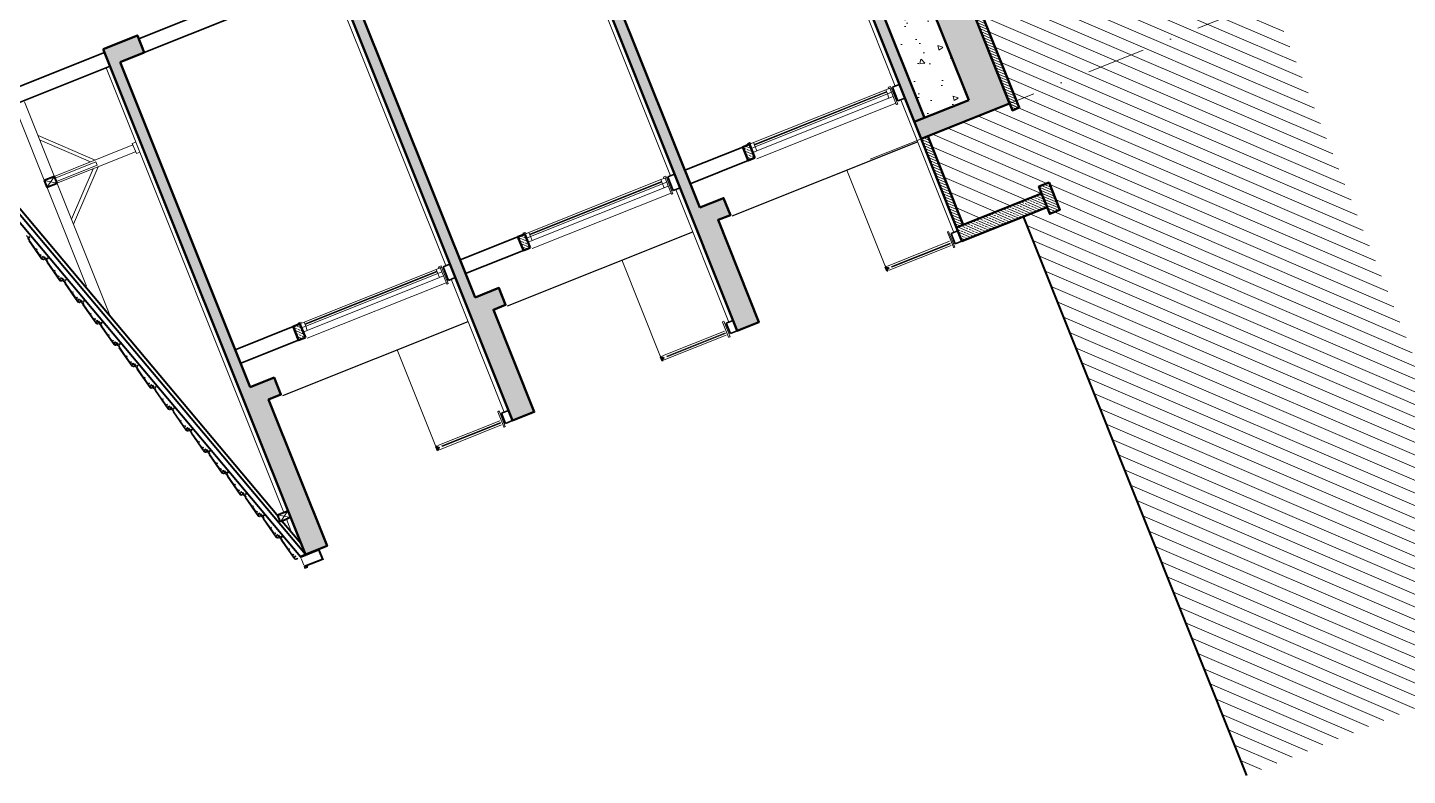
# Model space of a CAD drawing. Header units: millimetres. Extents: x 1852829 to 1882754, y -270850 to -231658.
# Drawn here: x 1862916.4 to 1863386.8, y -235242.6 to -234987.6 of the extents above; entities that cross this region are included whole.
import ezdxf

# ---------------------------------------------------------------- set-up
doc = ezdxf.new("R2010")
doc.units = ezdxf.units.MM
doc.linetypes.add('aks line', pattern=[0.4001, 0.2, -0.1, 0.0001, -0.1])
doc.linetypes.add('su yalıtım', pattern=[30, 12, -18])
for name, color, linetype, lineweight in [('a_aks_line', 251, 'aks line', 13), ('a_ba', 6, 'Continuous', 50), ('a_doğrama', 251, 'Continuous', 20), ('a_duvar', 251, 'Continuous', 35), ('a_görünüş', 32, 'Continuous', 25), ('a_görünüş_ince', 8, 'Continuous', 20), ('a_görünüş_kalın', 20, 'Continuous', 40), ('a_hatch_ba', 252, 'Continuous', 13), ('a_hatch_misc', 251, 'Continuous', 15), ('a_kaplama', 40, 'Continuous', 15), ('a_yalıtım_su', 7, 'su yalıtım', 13), ('a_ölçü_iç', 3, 'Continuous', 9)]:
    doc.layers.add(name, color=color, linetype=linetype, lineweight=lineweight)
pattern_1 = [(336.78098624, (-117285.947, 458698.7783), (0.6258669625, 1.4589197357), []), (336.78098624, (-117285.5305, 458697.7359), (0.6258669625, 1.4589197357), [0.79375, -0.396875])]

# ---------------------------------------------------------------- blocks, each defined once
blk = doc.blocks.new('vaziyet_kesit_3')
at = {"layer": 'a_hatch_ba'}
h = blk.add_hatch(dxfattribs=at)
h.set_pattern_fill('ANSI31', color=256, scale=6.25, angle=111.781)
h.set_pattern_definition([(156.780986, (-12480.2843, 14156.02155), (-0.308005395, -0.71797231), [])])
edge = h.paths.add_edge_path()
edge.add_line((-216.67, 569.18), (-214.35, 570.11))
edge.add_line((-214.35, 570.11), (-77.52, 227.68))
edge.add_line((-77.52, 227.68), (-79.84, 226.75))
edge.add_line((-79.84, 226.75), (-216.67, 569.18))
h = blk.add_hatch(dxfattribs=at)
h.set_pattern_fill('ANSI33', color=256, scale=0.25, angle=-68.219)
h.set_pattern_definition(pattern_1)
h.paths.add_polyline_path([(-110.95, 217.02), (-113.27, 222.82), (-94.69, 230.24), (-138.99, 341.09), (-157.56, 333.67), (-159.88, 339.48), (-141.31, 346.9), (-179.57, 442.66), (-198.14, 435.24), (-200.46, 441.04), (-181.89, 448.46), (-225.03, 556.42), (-243.6, 548.99), (-245.92, 554.8), (-215.74, 566.86), (-80.77, 229.08)])
h = blk.add_hatch(dxfattribs=at)
h.set_pattern_fill('ANSI33', color=256, scale=0.25, angle=-68.219)
h.set_pattern_definition(pattern_1)
h.paths.add_polyline_path([(-263.43, 360.96), (-264.96, 353.08), (-266.48, 345.2), (-267.77, 336.73), (-269.05, 328.21), (-270.25, 319.53), (-270.53, 308.52), (-269.53, 294.31), (-272.32, 293.2), (-277.35, 305.8), (-273.32, 307.41), (-277.07, 316.81), (-273.04, 318.42), (-275.86, 325.49), (-271.83, 327.1), (-274.59, 334), (-270.56, 335.61), (-273.3, 342.48), (-269.27, 344.09), (-271.77, 350.36), (-267.74, 351.97), (-270.25, 358.24), (-266.21, 359.85), (-268.72, 366.12), (-264.69, 367.73), (-267.19, 374), (-263.16, 375.61), (-336.44, 559.01), (-329.02, 561.98), (-328.09, 559.66), (-315.1, 527.15), (-310.92, 528.82), (-308.6, 523.02), (-316.73, 519.77), (-273.59, 411.82), (-265.47, 415.07), (-263.15, 409.26), (-271.27, 406.02), (-260.11, 378.08)])
h.paths.add_polyline_path([(-230.69, 304.45), (-186.39, 193.6), (-178.27, 196.85), (-175.95, 191.04), (-180.13, 189.37), (-167.14, 156.87), (-166.21, 154.55), (-173.64, 151.58), (-187.56, 186.4), (-236.49, 308.86), (-224.88, 313.5), (-222.56, 307.7)])
h = blk.add_hatch(dxfattribs=at)
h.set_pattern_fill('ANSI33', color=256, scale=0.25, angle=-68.219)
h.set_pattern_definition(pattern_1)
h.paths.add_polyline_path([(-200.46, 441.04), (-243.6, 548.99), (-240.12, 550.39), (-196.98, 442.43)])
h.paths.add_polyline_path([(-184.82, 401.9), (-184.82, 401.89), (-186.82, 391.57), (-188.35, 383.69), (-189.87, 375.82), (-191.16, 367.34), (-192.44, 358.82), (-193.64, 350.14), (-193.92, 339.13), (-192.92, 324.93), (-189.9, 326.13), (-188.05, 321.49), (-193.85, 319.17), (-195.7, 323.81), (-200.74, 336.41), (-196.71, 338.02), (-200.46, 347.42), (-196.43, 349.03), (-199.25, 356.1), (-195.22, 357.71), (-197.98, 364.62), (-193.95, 366.23), (-196.69, 373.09), (-192.66, 374.7), (-195.16, 380.97), (-191.13, 382.58), (-193.64, 388.85), (-189.6, 390.46), (-192.11, 396.73), (-188.08, 398.34), (-190.58, 404.61), (-186.55, 406.22), (-198.14, 435.24), (-194.66, 436.63), (-183.5, 408.69), (-184.06, 405.79)])
h.paths.add_polyline_path([(-113.27, 222.82), (-157.56, 333.67), (-154.08, 335.06), (-109.78, 224.21)])
h = blk.add_hatch(dxfattribs=at)
h.set_pattern_fill('ANSI33', color=256, scale=0.25, angle=-68.219)
h.set_pattern_definition(pattern_1)
h.paths.add_polyline_path([(-307.3, 273.84), (-263, 162.99), (-254.88, 166.23), (-252.56, 160.43), (-256.74, 158.76), (-243.75, 126.26), (-242.82, 123.94), (-250.25, 120.97), (-313.1, 278.25), (-301.49, 282.89), (-299.17, 277.08)])
h.paths.add_polyline_path([(-339.77, 344.99), (-343.8, 343.38), (-341.3, 337.12), (-345.33, 335.5), (-342.82, 329.24), (-346.86, 327.62), (-344.35, 321.36), (-348.38, 319.75), (-345.88, 313.48), (-349.91, 311.87), (-347.17, 305), (-351.2, 303.39), (-348.44, 296.48), (-352.47, 294.87), (-349.65, 287.81), (-353.68, 286.2), (-349.93, 276.8), (-353.96, 275.19), (-348.93, 262.59), (-347.07, 257.95), (-341.27, 260.27), (-343.12, 264.91), (-346.14, 263.7), (-347.14, 277.91), (-346.86, 288.92), (-345.66, 297.6), (-344.38, 306.12), (-343.09, 314.59), (-341.57, 322.47), (-340.04, 330.35), (-336.72, 347.47), (-347.88, 375.4), (-339.76, 378.65), (-342.08, 384.45), (-350.2, 381.21), (-393.34, 489.16), (-385.21, 492.41), (-387.53, 498.21), (-391.71, 496.54), (-404.7, 529.04), (-405.63, 531.36), (-413.05, 528.4), (-351.37, 374.01), (-351.37, 374.01)])
h = blk.add_hatch(dxfattribs=at)
h.set_pattern_fill('ANSI33', color=256, scale=0.25, angle=-68.219)
h.set_pattern_definition(pattern_1)
h.paths.add_polyline_path([(-320.83, 75.27), (-389.71, 247.64), (-378.1, 252.28), (-375.78, 246.47), (-383.91, 243.23), (-339.61, 132.37), (-331.49, 135.62), (-329.17, 129.82), (-333.35, 128.15), (-313.54, 78.58)])
h.paths.add_polyline_path([(-416.18, 313.88), (-495.69, 512.87), (-488.27, 515.84), (-468.32, 465.93), (-464.14, 467.6), (-461.82, 461.8), (-469.95, 458.55), (-426.81, 350.6), (-418.69, 353.84), (-416.37, 348.04), (-424.49, 344.79), (-412.7, 315.27)])
h = blk.add_hatch(dxfattribs=at)
h.set_pattern_fill('ANSI31', color=256, scale=6.25, angle=111.781)
h.set_pattern_definition([(156.7809862, (-13260.1666, 16003.314), (-0.308005395, -0.71797231), [])])
h.paths.add_polyline_path([(-98.89, 186.84), (-110.95, 217.02), (-108.63, 217.94), (-96.57, 187.76)])
h = blk.add_hatch(dxfattribs=at)
h.set_pattern_fill('ANSI33', color=256, scale=0.25, angle=-68.219)
h.set_pattern_definition([(336.78098624, (-112162.1977, 458741.7357), (0.6258669625, 1.4589197357), []), (336.78098624, (-112161.7812, 458740.6933), (0.6258669625, 1.4589197357), [0.79375, -0.396875])])
h.paths.add_polyline_path([(-167.59, 210.54), (-169.44, 215.18), (-171.76, 214.25), (-169.91, 209.61)])
h = blk.add_hatch(dxfattribs=at)
h.set_pattern_fill('ANSI33', color=256, scale=6.25, angle=111.781)
h.set_pattern_definition([(156.780986, (-13257.3836, 15996.3494), (-0.61601079, -1.43594462), []), (156.780986, (-13257.7936, 15997.3754), (-0.61601079, -1.43594462), [0.78125, -0.390625])])
h.paths.add_polyline_path([(-97.03, 182.19), (-98.89, 186.84), (-69.88, 198.43), (-68.02, 193.79)])
h = blk.add_hatch(dxfattribs=at)
h.set_pattern_fill('ANSI31', color=256, scale=6.25, angle=111.781)
h.set_pattern_definition([(156.7809862, (-12676.46484, 14542.5499), (-0.308005395, -0.71797231), [])])
h.paths.add_polyline_path([(-66.39, 199.82), (-67.32, 202.14), (-70.8, 200.75), (-69.88, 198.43), (-68.02, 193.79), (-67.09, 191.46), (-63.61, 192.86)])
h = blk.add_hatch(dxfattribs=at)
h.set_pattern_fill('ANSI33', color=256, scale=0.25, angle=-68.219)
h.set_pattern_definition([(336.78098624, (-112085.5875, 458772.3481), (0.6258669625, 1.4589197357), []), (336.78098624, (-112085.171, 458771.3057), (0.6258669625, 1.4589197357), [0.79375, -0.396875])])
h.paths.add_polyline_path([(-244.2, 179.92), (-246.05, 184.57), (-248.37, 183.64), (-246.52, 179)])
h = blk.add_hatch(dxfattribs=at)
h.set_pattern_fill('ANSI33', color=256, scale=0.25, angle=-68.219)
h.set_pattern_definition([(336.78098624, (-112008.9772, 458802.9606), (0.6258669625, 1.4589197357), []), (336.78098624, (-112008.5607, 458801.9182), (0.6258669625, 1.4589197357), [0.79375, -0.396875])])
h.paths.add_polyline_path([(-320.81, 149.31), (-322.66, 153.96), (-324.98, 153.03), (-323.13, 148.38)])
at = {"layer": 'a_hatch_misc'}
h = blk.add_hatch(dxfattribs=at)
h.set_pattern_fill('ANSI31', color=256, scale=1.25, angle=-68.219)
h.set_pattern_definition([(336.7809862, (-117285.947, 458698.7783), (1.564667406, 3.64729934), [])])
h.paths.add_polyline_path([(-216.67, 569.18), (-215.74, 566.86), (-225.03, 563.15), (-267.17, 668.62), (-168.85, 707.91), (98.33, 39.29), (0, 0), (-76.14, 190.54), (-68.02, 193.79), (-67.09, 191.46), (-63.61, 192.86), (-66.39, 199.82), (-67.32, 202.14), (-70.8, 200.75), (-69.88, 198.43), (-96.57, 187.76), (-108.63, 217.94), (-78.45, 230), (-214.35, 570.11)])
h = blk.add_hatch(dxfattribs=at)
h.set_pattern_fill('AR-CONC', color=256, scale=2.5, angle=-68.219)
h.set_pattern_definition([(341.78099, (-12438.257, 13946.448), (5.196854, -17.233476), [1.875, -20.625]), (286.78099, (-12438.257, 13946.448), (16.175184, 10.198848), [1.5, -16.5]), (32.23243, (-12437.823, 13945.012), (21.372038, -7.034628), [1.593505, -17.528553]), (337.96519, (-12433.613, 13948.303), (6.057689, -26.311686), [2.8125, -30.9375]), (28.41662, (-12433.109, 13946.11), (31.284767, -12.661984), [2.39026, -26.292844]), (282.96515, (-12433.613, 13948.303), (31.284767, -12.661984), [2.25, -24.75]), (312.78099, (-12433.847, 13945.518), (-3.809685, -17.592223), [1.875, -20.625]), (257.78099, (-12433.847, 13945.518), (19.091635, 1.078229), [1.5, -16.5]), (3.23243, (-12434.164, 13944.052), (15.28195, -16.513994), [1.593505, -17.528553]), (329.280986, (-12438.2565, 13946.4476), (7.8410066, 2.8057935), [0, -16.3, 0, -16.75, 0, -16.5625]), (299.280986, (-12438.2565, 13946.448), (11.5967193, -2.4484614), [0, -9.55, 0, -15.925, 0, -6.3125]), (259.280986, (-12440.325, 13951.6246), (4.4283833, -12.6020383), [0, -6.25, 0, -19.5, 0, -25.875]), (249.280986, (-12441.253, 13953.946), (7.733882, -12.610175), [0, -8.125, 0, -12.95, 0, -18.375])])
h.paths.add_polyline_path([(-109.8, 224.21), (-154.09, 335.06), (-139, 341.09), (-94.71, 230.24)])
at = {"layer": 'a_aks_line', "ltscale": 100}
blk.add_line((-128.3, 210.08), (18.35, 268.68), dxfattribs=at)
at = {"layer": 'a_ba'}
for p, q in [((-80.77, 229.08), (-215.74, 566.86)), ((-110.95, 217.02), (-159.88, 339.48)), ((-94.69, 230.24), (-138.99, 341.09)), ((-109.78, 224.21), (-154.08, 335.06)), ((-173.64, 151.58), (-236.49, 308.86)), ((-186.39, 193.6), (-230.69, 304.45)), ((-250.25, 120.97), (-313.1, 278.25)), ((-263, 162.99), (-307.3, 273.84)), ((-320.83, 75.27), (-389.71, 247.64)), ((-339.61, 132.37), (-383.91, 243.23)), ((-107.46, 218.41), (-107.46, 218.41)), ((-98.89, 186.84), (-69.88, 198.43)), ((-97.03, 182.19), (-68.02, 193.79)), ((-317.35, 76.66), (-320.83, 75.27)), ((-317.35, 76.66), (-320.83, 75.27))]:
    blk.add_line(p, q, dxfattribs=at)
for points in [[(-216.67, 569.18), (-79.84, 226.75), (-77.52, 227.68), (-214.35, 570.11)], [(-167.59, 210.54), (-169.44, 215.18), (-171.76, 214.25), (-169.91, 209.61)], [(-244.2, 179.92), (-246.05, 184.57), (-248.37, 183.64), (-246.52, 179)], [(-320.81, 149.31), (-322.66, 153.96), (-324.98, 153.03), (-323.13, 148.38)]]:
    blk.add_lwpolyline(points, close=True, dxfattribs=at)
for points in [[(-389.71, 247.64), (-378.1, 252.28), (-375.78, 246.47), (-383.91, 243.23)], [(-83.09, 234.88), (-80.77, 229.08), (-110.95, 217.02)], [(-113.27, 222.82), (-94.69, 230.24)], [(-110.95, 217.02), (-97.03, 182.19)], [(-108.63, 217.94), (-96.57, 187.76)], [(-69.88, 198.43), (-68.02, 193.79), (-67.09, 191.46), (-63.61, 192.86), (-66.39, 199.82), (-67.32, 202.14), (-70.8, 200.75), (-69.88, 198.43)], [(-186.39, 193.6), (-178.27, 196.85), (-175.95, 191.04), (-180.13, 189.37), (-166.21, 154.55), (-173.64, 151.58)], [(-263, 162.99), (-254.88, 166.23), (-252.56, 160.43), (-256.74, 158.76), (-242.82, 123.94), (-250.25, 120.97)], [(-339.61, 132.37), (-331.49, 135.62), (-329.17, 129.82), (-333.35, 128.15), (-313.4, 78.23), (-320.83, 75.27)]]:
    blk.add_lwpolyline(points, dxfattribs=at)
at = {"layer": 'a_doğrama'}
for p, q in [((-197.65, 142.93), (-177.68, 150.91)), ((-197.55, 142.7), (-177.59, 150.68)), ((-274.26, 112.32), (-254.29, 120.3)), ((-274.16, 112.09), (-254.2, 120.06))]:
    blk.add_line(p, q, dxfattribs=at)
for points in [[(-167.82, 215.16), (-122.78, 233.15)], [(-167.72, 214.92), (-122.69, 232.92)], [(-244.43, 184.54), (-199.39, 202.54)], [(-244.33, 184.31), (-199.3, 202.31)], [(-121.04, 173.54), (-101.07, 181.52)], [(-120.94, 173.31), (-100.98, 181.29)], [(-321.04, 153.93), (-276, 171.93)], [(-320.94, 153.7), (-275.91, 171.7)], [(-120.94, 173.31), (-121.04, 173.54)], [(-121.04, 173.54), (-120.94, 173.31)], [(-197.55, 142.7), (-197.65, 142.93)], [(-274.16, 112.09), (-274.26, 112.32)]]:
    blk.add_lwpolyline(points, dxfattribs=at)
for points in [[(-121.62, 234.29), (-121.06, 232.9), (-122.45, 232.34), (-123.01, 233.73)], [(-121.06, 232.9), (-120.5, 231.5), (-121.9, 230.95), (-122.45, 232.34)], [(-122.17, 234.34), (-122.08, 234.1), (-121.15, 234.48), (-121.34, 234.94), (-122.04, 234.66)], [(-169.07, 215.6), (-168.98, 215.37), (-169.91, 214.99), (-170.09, 215.46), (-169.39, 215.74)], [(-168.05, 215.74), (-167.49, 214.34), (-168.88, 213.79), (-169.44, 215.18)], [(-167.49, 214.34), (-166.94, 212.95), (-168.33, 212.39), (-168.88, 213.79)], [(-198.23, 203.68), (-197.67, 202.28), (-199.06, 201.73), (-199.62, 203.12)], [(-197.67, 202.28), (-197.11, 200.89), (-198.51, 200.33), (-199.06, 201.73)], [(-198.79, 203.72), (-198.69, 203.49), (-197.76, 203.86), (-197.95, 204.33), (-198.65, 204.05)], [(-245.68, 184.99), (-245.59, 184.75), (-246.52, 184.38), (-246.7, 184.85), (-246, 185.12)], [(-244.66, 185.12), (-244.1, 183.73), (-245.49, 183.17), (-246.05, 184.57)], [(-244.1, 183.73), (-243.55, 182.34), (-244.94, 181.78), (-245.49, 183.17)], [(-274.84, 173.06), (-274.28, 171.67), (-275.67, 171.12), (-276.23, 172.51)], [(-274.28, 171.67), (-273.73, 170.28), (-275.12, 169.72), (-275.67, 171.12)], [(-275.4, 173.11), (-275.3, 172.88), (-274.37, 173.25), (-274.56, 173.71), (-275.26, 173.44)], [(-322.29, 154.37), (-322.2, 154.14), (-323.13, 153.77), (-323.31, 154.23), (-322.62, 154.51)], [(-321.27, 154.51), (-320.71, 153.12), (-322.11, 152.56), (-322.66, 153.96)], [(-320.71, 153.12), (-320.16, 151.73), (-321.55, 151.17), (-322.11, 152.56)]]:
    blk.add_lwpolyline(points, close=True, dxfattribs=at)
at = {"layer": 'a_duvar'}
for p, q in [((-375.78, 246.47), (-310.78, 272.45)), ((-377.64, 251.12), (-348.93, 262.59)), ((-468.18, 214.94), (-389.25, 246.48)), ((-466.32, 210.29), (-387.39, 241.83)), ((-120.69, 234.66), (-118.83, 230.02)), ((-169.44, 215.18), (-167.59, 210.54)), ((-197.3, 204.05), (-195.44, 199.41)), ((-246.05, 184.57), (-244.2, 179.92)), ((-100.74, 184.75), (-99.35, 181.27)), ((-273.91, 173.44), (-272.05, 168.79)), ((-322.66, 153.96), (-320.81, 149.31)), ((-177.36, 154.14), (-175.03, 155.06)), ((-177.36, 154.14), (-175.96, 150.65)), ((-175.96, 150.65), (-173.64, 151.58)), ((-253.97, 123.52), (-251.64, 124.45)), ((-253.97, 123.52), (-252.57, 120.04)), ((-252.57, 120.04), (-250.25, 120.97))]:
    blk.add_line(p, q, dxfattribs=at)
for points in [[(-120.69, 234.66), (-118.37, 235.59)], [(-118.83, 230.02), (-116.51, 230.95)], [(-189.64, 201.72), (-169.91, 209.61), (-171.76, 214.25), (-191.5, 206.37)], [(-197.3, 204.05), (-194.98, 204.98)], [(-195.44, 199.41), (-193.12, 200.33)], [(-266.25, 171.11), (-246.52, 179), (-248.37, 183.64), (-268.11, 175.76)], [(-100.74, 184.75), (-98.42, 185.68)], [(-99.35, 181.27), (-97.03, 182.19)], [(-273.91, 173.44), (-271.59, 174.36)], [(-272.05, 168.79), (-269.73, 169.72)], [(-342.86, 140.5), (-323.13, 148.38), (-324.98, 153.03), (-344.72, 145.14)]]:
    blk.add_lwpolyline(points, dxfattribs=at)
at = {"layer": 'a_görünüş'}
for p, q in [((-175.3, 190.76), (-112.15, 216)), ((-251.91, 160.15), (-188.76, 185.38)), ((-328.52, 129.54), (-265.37, 154.77))]:
    blk.add_line(p, q, dxfattribs=at)
for points in [[(-322.54, 74.58), (-316.19, 77.12), (-314.8, 73.64), (-320.92, 71.19)], [(-322.45, 74.35), (-316.33, 76.8), (-315.12, 73.78), (-321.25, 71.33)], [(-322.54, 74.58), (-322.45, 74.35)], [(-321.25, 71.33), (-320.97, 70.64)], [(-320.97, 70.64), (-320.04, 71.01), (-320.13, 71.24), (-320.83, 70.96), (-320.92, 71.19)]]:
    blk.add_lwpolyline(points, dxfattribs=at)
at = {"layer": 'a_görünüş_ince', "lineweight": 20}
for p, q in [((-395.43, 166.79), (-420, 228.27)), ((-387.45, 156.93), (-416.51, 229.66)), ((-392.43, 209.82), (-411.93, 218.18)), ((-411.27, 216.54), (-394.08, 209.16)), ((-379.61, 214.95), (-409.84, 202.86)), ((-378.68, 212.62), (-408.92, 200.54)), ((-379.83, 215.49), (-378.66, 215.95)), ((-378.43, 212.01), (-379.83, 215.49)), ((-377.27, 212.47), (-378.43, 212.01)), ((-392.2, 209.24), (-406.13, 203.67)), ((-405.67, 202.51), (-391.74, 208.08)), ((-391.51, 207.5), (-399.87, 188)), ((-391.74, 208.08), (-392.2, 209.24)), ((-405.44, 201.93), (-409.84, 202.86)), ((-406.36, 204.25), (-408.92, 200.54)), ((-400.53, 189.65), (-393.15, 206.84)), ((-326.81, 90.22), (-329.36, 86.51)), ((-325.88, 87.9), (-330.29, 88.83))]:
    blk.add_line(p, q, dxfattribs=at)
at = {"layer": 'a_görünüş_ince'}
for p, q in [((-123.13, 173.38), (-136.3, 206.35)), ((-199.74, 142.77), (-212.91, 175.74)), ((-177.91, 151.49), (-199.04, 143.05)), ((-177.36, 150.1), (-198.48, 141.66)), ((-276.35, 112.16), (-289.52, 145.12)), ((-254.52, 120.88), (-275.65, 112.44)), ((-253.97, 119.48), (-275.09, 111.04))]:
    blk.add_line(p, q, dxfattribs=at)
for points in [[(-168.05, 215.74), (-123.01, 233.73)], [(-167.49, 214.34), (-122.45, 232.34)], [(-166.94, 212.95), (-121.9, 230.95)], [(-166.94, 210.26), (-119.58, 229.18)], [(-244.66, 185.12), (-199.62, 203.12)], [(-244.1, 183.73), (-199.06, 201.73)], [(-243.55, 182.34), (-198.51, 200.33)], [(-243.55, 179.65), (-196.19, 198.57)], [(-101.3, 182.1), (-122.43, 173.66)], [(-100.75, 180.71), (-121.87, 172.27)], [(-321.27, 154.51), (-276.23, 172.51)], [(-320.71, 153.12), (-275.67, 171.12)], [(-320.16, 151.73), (-275.12, 169.72)], [(-320.16, 149.03), (-272.8, 167.96)], [(-321.4, 71.73), (-322.3, 73.98)]]:
    blk.add_lwpolyline(points, dxfattribs=at)
at = {"layer": 'a_görünüş_ince', "flags": 128}
blk.add_lwpolyline([(-410.98, 177.63), (-411.37, 177.41), (-412.53, 179.08), (-412.28, 179.32), (-412.42, 179.52), (-412.73, 179.36), (-414.82, 182.36), (-414.78, 182.54), (-415.17, 183.09), (-414.7, 183.51), (-414.84, 183.72), (-415.4, 183.42), (-415.86, 184.08)], dxfattribs=at)
for points in [[(-415.52, 182.94), (-415.42, 183.01), (-414.99, 182.4), (-415.09, 182.32), (-410.74, 176.07, 0.414214), (-409.69, 175.88), (-409.49, 176.02), (-409.63, 176.23), (-409.73, 176.16, -0.414214), (-410.6, 176.31), (-410.63, 176.35), (-410.06, 176.84), (-410.2, 177.05), (-410.86, 176.68), (-411.17, 177.13), (-410.84, 177.42), (-410.98, 177.63), (-410.84, 177.42)], [(-404.84, 170.33), (-405.22, 170.12), (-406.39, 171.78), (-406.13, 172.02), (-406.27, 172.22), (-406.58, 172.07), (-408.67, 175.07), (-408.64, 175.24), (-409.02, 175.79), (-408.55, 176.21), (-408.7, 176.42), (-409.25, 176.13), (-409.71, 176.78), (-410.02, 176.57), (-409.8, 176.26), (-409.7, 176.33), (-409.42, 175.92), (-409.52, 175.85), (-409.38, 175.64), (-409.27, 175.71), (-408.84, 175.1), (-408.95, 175.03), (-404.59, 168.77, 0.414214), (-403.55, 168.58), (-403.34, 168.72), (-403.48, 168.93), (-403.59, 168.86, -0.414214), (-404.46, 169.01), (-404.48, 169.05), (-403.91, 169.55), (-404.06, 169.75), (-404.72, 169.39), (-405.03, 169.84), (-404.7, 170.12), (-404.84, 170.33), (-404.7, 170.12)], [(-398.69, 163.03), (-399.08, 162.82), (-400.24, 164.49), (-399.99, 164.72), (-400.13, 164.93), (-400.44, 164.77), (-402.53, 167.77), (-402.49, 167.94), (-402.88, 168.5), (-402.41, 168.92), (-402.55, 169.12), (-403.11, 168.83), (-403.57, 169.48), (-403.87, 169.27), (-403.66, 168.96), (-403.56, 169.03), (-403.27, 168.62), (-403.37, 168.55), (-403.23, 168.35), (-403.13, 168.42), (-402.7, 167.8), (-402.8, 167.73), (-398.45, 161.47, 0.414214), (-397.4, 161.28), (-397.2, 161.43), (-397.34, 161.63), (-397.44, 161.56, -0.414214), (-398.31, 161.72), (-398.34, 161.76), (-397.77, 162.25), (-397.91, 162.45), (-398.57, 162.09), (-398.88, 162.54), (-398.55, 162.83), (-398.69, 163.03), (-398.55, 162.83)], [(-392.55, 155.73), (-392.93, 155.52), (-394.1, 157.19), (-393.84, 157.42), (-393.98, 157.63), (-394.29, 157.47), (-396.38, 160.47), (-396.35, 160.65), (-396.73, 161.2), (-396.26, 161.62), (-396.41, 161.82), (-396.96, 161.53), (-397.42, 162.19), (-397.73, 161.97), (-397.51, 161.66), (-397.41, 161.74), (-397.13, 161.32), (-397.23, 161.25), (-397.08, 161.05), (-396.98, 161.12), (-396.55, 160.5), (-396.66, 160.43), (-392.3, 154.17, 0.414214), (-391.26, 153.99), (-391.05, 154.13), (-391.19, 154.34), (-391.3, 154.26, -0.414214), (-392.17, 154.42), (-392.19, 154.46), (-391.62, 154.95), (-391.77, 155.16), (-392.43, 154.79), (-392.74, 155.24), (-392.41, 155.53), (-392.55, 155.73), (-392.41, 155.53)], [(-386.4, 148.44), (-386.79, 148.23), (-387.95, 149.89), (-387.7, 150.13), (-387.84, 150.33), (-388.15, 150.17), (-390.23, 153.18), (-390.2, 153.35), (-390.59, 153.9), (-390.12, 154.32), (-390.26, 154.53), (-390.82, 154.23), (-391.27, 154.89), (-391.58, 154.67), (-391.37, 154.37), (-391.27, 154.44), (-390.98, 154.03), (-391.08, 153.96), (-390.94, 153.75), (-390.84, 153.82), (-390.41, 153.21), (-390.51, 153.14), (-386.16, 146.88, 0.414214), (-385.11, 146.69), (-384.91, 146.83), (-385.05, 147.04), (-385.15, 146.97, -0.414214), (-386.02, 147.12), (-386.05, 147.16), (-385.48, 147.65), (-385.62, 147.86), (-386.28, 147.49), (-386.59, 147.94), (-386.26, 148.23), (-386.4, 148.44), (-386.26, 148.23)], [(-380.26, 141.14), (-380.64, 140.93), (-381.8, 142.6), (-381.55, 142.83), (-381.69, 143.03), (-382, 142.88), (-384.09, 145.88), (-384.06, 146.05), (-384.44, 146.6), (-383.97, 147.03), (-384.12, 147.23), (-384.67, 146.94), (-385.13, 147.59), (-385.44, 147.38), (-385.22, 147.07), (-385.12, 147.14), (-384.84, 146.73), (-384.94, 146.66), (-384.79, 146.45), (-384.69, 146.53), (-384.26, 145.91), (-384.37, 145.84), (-380.01, 139.58, 0.414214), (-378.97, 139.39), (-378.76, 139.54), (-378.9, 139.74), (-379.01, 139.67, -0.414214), (-379.88, 139.83), (-379.9, 139.86), (-379.33, 140.36), (-379.48, 140.56), (-380.13, 140.2), (-380.45, 140.65), (-380.12, 140.94), (-380.26, 141.14), (-380.12, 140.94)], [(-374.11, 133.84), (-374.5, 133.63), (-375.66, 135.3), (-375.41, 135.53), (-375.55, 135.74), (-375.86, 135.58), (-377.94, 138.58), (-377.91, 138.76), (-378.3, 139.31), (-377.83, 139.73), (-377.97, 139.93), (-378.53, 139.64), (-378.98, 140.29), (-379.29, 140.08), (-379.08, 139.77), (-378.98, 139.84), (-378.69, 139.43), (-378.79, 139.36), (-378.65, 139.16), (-378.55, 139.23), (-378.12, 138.61), (-378.22, 138.54), (-373.87, 132.28, 0.414214), (-372.82, 132.1), (-372.62, 132.24), (-372.76, 132.44), (-372.86, 132.37, -0.414214), (-373.73, 132.53), (-373.76, 132.57), (-373.19, 133.06), (-373.33, 133.26), (-373.99, 132.9), (-374.3, 133.35), (-373.97, 133.64), (-374.11, 133.84), (-373.97, 133.64)], [(-367.97, 126.55), (-368.35, 126.33), (-369.51, 128), (-369.26, 128.24), (-369.4, 128.44), (-369.71, 128.28), (-371.8, 131.28), (-371.77, 131.46), (-372.15, 132.01), (-371.68, 132.43), (-371.83, 132.64), (-372.38, 132.34), (-372.84, 133), (-373.15, 132.78), (-372.93, 132.47), (-372.83, 132.55), (-372.54, 132.14), (-372.65, 132.06), (-372.5, 131.86), (-372.4, 131.93), (-371.97, 131.32), (-372.08, 131.24), (-367.72, 124.99, 0.414214), (-366.68, 124.8), (-366.47, 124.94), (-366.61, 125.15), (-366.72, 125.08, -0.414214), (-367.59, 125.23), (-367.61, 125.27), (-367.04, 125.76), (-367.18, 125.97), (-367.84, 125.6), (-368.16, 126.05), (-367.83, 126.34), (-367.97, 126.55), (-367.83, 126.34)], [(-361.82, 119.25), (-362.21, 119.04), (-363.37, 120.7), (-363.12, 120.94), (-363.26, 121.14), (-363.57, 120.99), (-365.65, 123.99), (-365.62, 124.16), (-366.01, 124.71), (-365.54, 125.13), (-365.68, 125.34), (-366.24, 125.05), (-366.69, 125.7), (-367, 125.49), (-366.79, 125.18), (-366.69, 125.25), (-366.4, 124.84), (-366.5, 124.77), (-366.36, 124.56), (-366.26, 124.63), (-365.83, 124.02), (-365.93, 123.95), (-361.57, 117.69, 0.414214), (-360.53, 117.5), (-360.33, 117.64), (-360.47, 117.85), (-360.57, 117.78, -0.414214), (-361.44, 117.93), (-361.47, 117.97), (-360.9, 118.46), (-361.04, 118.67), (-361.7, 118.31), (-362.01, 118.76), (-361.68, 119.04), (-361.82, 119.25), (-361.68, 119.04)], [(-355.68, 111.95), (-356.06, 111.74), (-357.22, 113.41), (-356.97, 113.64), (-357.11, 113.85), (-357.42, 113.69), (-359.51, 116.69), (-359.48, 116.86), (-359.86, 117.42), (-359.39, 117.84), (-359.54, 118.04), (-360.09, 117.75), (-360.55, 118.4), (-360.86, 118.19), (-360.64, 117.88), (-360.54, 117.95), (-360.25, 117.54), (-360.36, 117.47), (-360.21, 117.26), (-360.11, 117.34), (-359.68, 116.72), (-359.79, 116.65), (-355.43, 110.39, 0.414214), (-354.39, 110.2), (-354.18, 110.35), (-354.32, 110.55), (-354.43, 110.48, -0.414214), (-355.3, 110.64), (-355.32, 110.68), (-354.75, 111.17), (-354.89, 111.37), (-355.55, 111.01), (-355.87, 111.46), (-355.54, 111.75), (-355.68, 111.95), (-355.54, 111.75)], [(-349.53, 104.65), (-349.92, 104.44), (-351.08, 106.11), (-350.83, 106.34), (-350.97, 106.55), (-351.28, 106.39), (-353.36, 109.39), (-353.33, 109.57), (-353.72, 110.12), (-353.25, 110.54), (-353.39, 110.74), (-353.95, 110.45), (-354.4, 111.11), (-354.71, 110.89), (-354.5, 110.58), (-354.4, 110.65), (-354.11, 110.24), (-354.21, 110.17), (-354.07, 109.97), (-353.97, 110.04), (-353.54, 109.42), (-353.64, 109.35), (-349.28, 103.09, 0.414214), (-348.24, 102.91), (-348.04, 103.05), (-348.18, 103.26), (-348.28, 103.18, -0.414214), (-349.15, 103.34), (-349.18, 103.38), (-348.61, 103.87), (-348.75, 104.08), (-349.41, 103.71), (-349.72, 104.16), (-349.39, 104.45), (-349.53, 104.65), (-349.39, 104.45)], [(-343.39, 97.36), (-343.77, 97.15), (-344.93, 98.81), (-344.68, 99.05), (-344.82, 99.25), (-345.13, 99.09), (-347.22, 102.1), (-347.19, 102.27), (-347.57, 102.82), (-347.1, 103.24), (-347.25, 103.45), (-347.8, 103.15), (-348.26, 103.81), (-348.57, 103.59), (-348.35, 103.29), (-348.25, 103.36), (-347.96, 102.95), (-348.07, 102.88), (-347.92, 102.67), (-347.82, 102.74), (-347.39, 102.13), (-347.5, 102.06), (-343.14, 95.8, 0.414214), (-342.1, 95.61), (-341.89, 95.75), (-342.03, 95.96), (-342.14, 95.89, -0.414214), (-343.01, 96.04), (-343.03, 96.08), (-342.46, 96.57), (-342.6, 96.78), (-343.26, 96.41), (-343.58, 96.86), (-343.25, 97.15), (-343.39, 97.36), (-343.25, 97.15)], [(-337.24, 90.06), (-337.63, 89.85), (-338.79, 91.52), (-338.54, 91.75), (-338.68, 91.95), (-338.99, 91.8), (-341.07, 94.8), (-341.04, 94.97), (-341.43, 95.52), (-340.96, 95.94), (-341.1, 96.15), (-341.66, 95.86), (-342.11, 96.51), (-342.42, 96.3), (-342.21, 95.99), (-342.1, 96.06), (-341.82, 95.65), (-341.92, 95.58), (-341.78, 95.37), (-341.68, 95.44), (-341.25, 94.83), (-341.35, 94.76), (-336.99, 88.5, 0.414214), (-335.95, 88.31), (-335.75, 88.46), (-335.89, 88.66), (-335.99, 88.59, -0.414214), (-336.86, 88.75), (-336.89, 88.78), (-336.32, 89.28), (-336.46, 89.48), (-337.12, 89.12), (-337.43, 89.57), (-337.1, 89.85), (-337.24, 90.06), (-337.1, 89.85)], [(-331.1, 82.76), (-331.48, 82.55), (-332.64, 84.22), (-332.39, 84.45), (-332.53, 84.66), (-332.84, 84.5), (-334.93, 87.5), (-334.9, 87.67), (-335.28, 88.23), (-334.81, 88.65), (-334.96, 88.85), (-335.51, 88.56), (-335.97, 89.21), (-336.28, 89), (-336.06, 88.69), (-335.96, 88.76), (-335.67, 88.35), (-335.78, 88.28), (-335.63, 88.08), (-335.53, 88.15), (-335.1, 87.53), (-335.21, 87.46), (-330.85, 81.2, 0.414214), (-329.81, 81.02), (-329.6, 81.16), (-329.74, 81.36), (-329.85, 81.29, -0.414214), (-330.72, 81.45), (-330.74, 81.49), (-330.17, 81.98), (-330.31, 82.18), (-330.97, 81.82), (-331.29, 82.27), (-330.95, 82.56), (-331.1, 82.76), (-330.95, 82.56)], [(-324.95, 75.47), (-325.34, 75.25), (-326.5, 76.92), (-326.24, 77.16), (-326.39, 77.36), (-326.7, 77.2), (-328.78, 80.2), (-328.75, 80.38), (-329.14, 80.93), (-328.67, 81.35), (-328.81, 81.56), (-329.37, 81.26), (-329.82, 81.92), (-330.13, 81.7), (-329.92, 81.39), (-329.81, 81.47), (-329.53, 81.06), (-329.63, 80.98), (-329.49, 80.78), (-329.39, 80.85), (-328.96, 80.23), (-329.06, 80.16), (-324.7, 73.91, 0.414214), (-323.66, 73.72), (-323.45, 73.86), (-323.6, 74.07), (-323.7, 73.99, -0.414214), (-324.57, 74.15), (-324.6, 74.19), (-324.03, 74.68), (-324.17, 74.89), (-324.83, 74.52), (-325.14, 74.97), (-324.81, 75.26), (-324.95, 75.47), (-324.81, 75.26)]]:
    blk.add_lwpolyline(points, format="xyb", dxfattribs=at)
at = {"layer": 'a_görünüş_kalın'}
for p, q in [((-76.14, 190.54), (0, 0)), ((-122.57, 171.99), (-123.13, 173.38)), ((-122.66, 172.89), (-122.89, 173.48)), ((-122.34, 172.08), (-122.57, 172.66)), ((-199.74, 142.77), (-199.18, 141.38)), ((-199.5, 142.86), (-199.27, 142.28)), ((-199.18, 142.05), (-198.95, 141.47)), ((-276.35, 112.16), (-275.79, 110.76)), ((-276.11, 112.25), (-275.88, 111.67)), ((-275.79, 111.44), (-275.56, 110.86))]:
    blk.add_line(p, q, dxfattribs=at)
for points in [[(-322.54, 74.58), (-443.73, 218.78)], [(-320.83, 75.27), (-442.02, 219.47)], [(-330.01, 88.13), (-440.8, 219.96)], [(-122.89, 173.48), (-123.13, 173.38)], [(-122.2, 173.08), (-122.66, 172.89)], [(-122.1, 172.85), (-122.2, 173.08), (-122.66, 172.89)], [(-122.2, 173.08), (-122.1, 172.85), (-122.57, 172.66)], [(-122.1, 172.85), (-122.57, 172.66)], [(-122.34, 172.08), (-122.57, 171.99)], [(-199.5, 142.86), (-199.74, 142.77)], [(-198.81, 142.47), (-199.27, 142.28)], [(-198.81, 142.47), (-198.71, 142.24), (-199.18, 142.05)], [(-198.95, 141.47), (-199.18, 141.38)], [(-276.11, 112.25), (-276.35, 112.16)], [(-275.42, 111.86), (-275.88, 111.67)], [(-275.42, 111.86), (-275.32, 111.62), (-275.79, 111.44)], [(-275.56, 110.86), (-275.79, 110.76)], [(-322.31, 78.97), (-328.83, 86.72)], [(-320.83, 75.27), (-322.54, 74.58)]]:
    blk.add_lwpolyline(points, dxfattribs=at)
for points in [[(-409.84, 202.86), (-408.92, 200.54), (-405.44, 201.93), (-406.36, 204.25)], [(-329.36, 86.51), (-330.29, 88.83), (-326.81, 90.22), (-325.88, 87.9)]]:
    blk.add_lwpolyline(points, close=True, dxfattribs=at)
at = {"layer": 'a_kaplama'}
for p, q in [((-158.95, 333.12), (-119.76, 235.03)), ((-235.56, 302.5), (-196.37, 204.42)), ((-312.17, 271.89), (-272.98, 173.81)), ((-388.78, 241.28), (-328.2, 89.66)), ((-121.62, 234.29), (-119.44, 228.83)), ((-121.15, 234.48), (-118.93, 228.9)), ((-117.91, 230.39), (-99.82, 185.12)), ((-198.23, 203.68), (-196.05, 198.22)), ((-197.76, 203.86), (-195.54, 198.29)), ((-194.52, 199.78), (-176.43, 154.51)), ((-102, 185.19), (-99.96, 180.08)), ((-101.58, 185.49), (-99.45, 180.15)), ((-274.84, 173.06), (-272.66, 167.61)), ((-274.37, 173.25), (-272.15, 167.68)), ((-271.13, 169.16), (-253.04, 123.89)), ((-178.61, 154.58), (-178.54, 154.74)), ((-178.61, 154.58), (-176.57, 149.47)), ((-178.54, 154.74), (-178.19, 154.88)), ((-178.19, 154.88), (-176.06, 149.54)), ((-175.96, 150.65), (-175.96, 150.65)), ((-255.22, 123.96), (-255.15, 124.13)), ((-255.22, 123.96), (-253.18, 118.86)), ((-255.15, 124.13), (-254.8, 124.27)), ((-254.8, 124.27), (-252.67, 118.93)), ((-327.27, 87.34), (-325.39, 82.63))]:
    blk.add_line(p, q, dxfattribs=at)
for points in [[(-121.15, 234.48), (-121.62, 234.29)], [(-119.44, 228.83), (-119.28, 228.76)], [(-118.93, 228.9), (-119.28, 228.76)], [(-197.76, 203.86), (-198.23, 203.68)], [(-196.05, 198.22), (-195.89, 198.15)], [(-195.54, 198.29), (-195.89, 198.15)], [(-102, 185.19), (-101.93, 185.35)], [(-101.93, 185.35), (-101.58, 185.49)], [(-99.96, 180.08), (-99.79, 180.01)], [(-99.45, 180.15), (-99.79, 180.01)], [(-274.37, 173.25), (-274.84, 173.06)], [(-272.66, 167.61), (-272.5, 167.54)], [(-272.15, 167.68), (-272.5, 167.54)], [(-176.57, 149.47), (-176.41, 149.4)], [(-176.06, 149.54), (-176.41, 149.4)], [(-253.18, 118.86), (-253.02, 118.79)], [(-252.67, 118.93), (-253.02, 118.79)]]:
    blk.add_lwpolyline(points, dxfattribs=at)
at = {"layer": 'a_yalıtım_su', "const_width": 0.25}
blk.add_lwpolyline([(-225.03, 563.15), (-215.74, 566.86), (-80.77, 229.08), (-108.63, 217.94)], dxfattribs=at)

msp = doc.modelspace()

# ---------------------------------------------------------------- block references
at = {"layer": 'a_ölçü_iç'}
msp.add_blockref('vaziyet_kesit_3', (1863331.95, -235242.62), dxfattribs=at)

doc.saveas('drawing.dxf')
